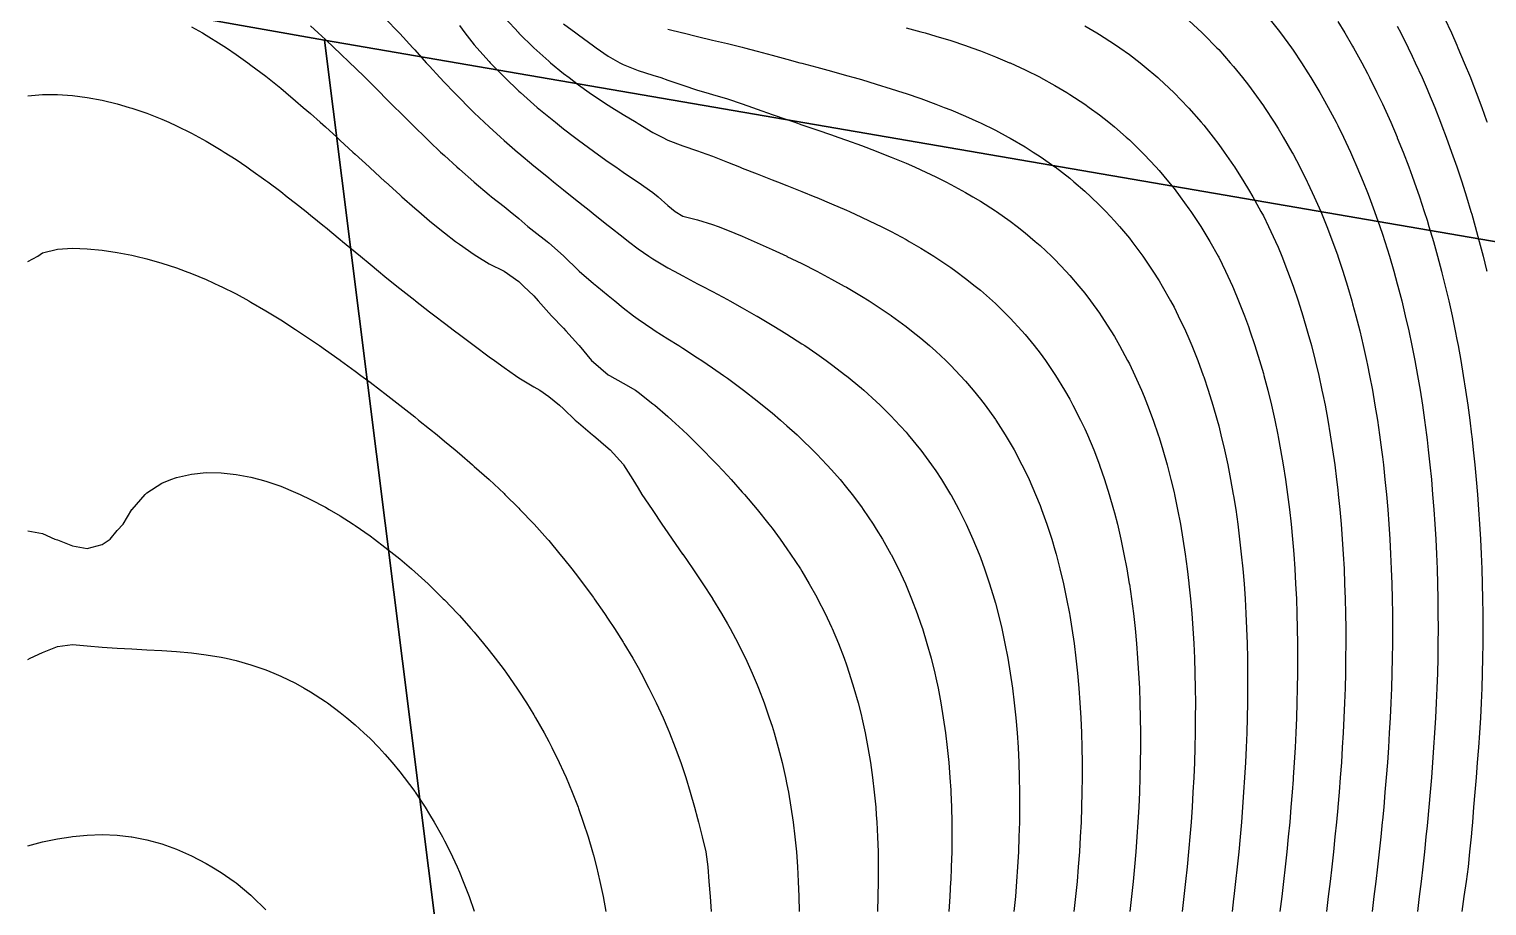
# Model space of a CAD drawing. Extents: x 771911 to 772814, y 1416488 to 1417835.
# Drawn here: x 772350.5 to 772448.4, y 1417288.6 to 1417347.5 of the extents above; entities that cross this region are included whole.
import ezdxf

# ---------------------------------------------------------------- set-up
doc = ezdxf.new("R2010")
doc.units = 0
doc.header["$MEASUREMENT"] = 0
for name, color, linetype in [('750.5', 1, 'CONTINUOUS'), ('751', 1, 'CONTINUOUS'), ('751.5', 1, 'CONTINUOUS'), ('752', 1, 'CONTINUOUS'), ('752.5', 1, 'CONTINUOUS'), ('753', 1, 'CONTINUOUS'), ('753.5', 1, 'CONTINUOUS'), ('754', 1, 'CONTINUOUS'), ('754.5', 1, 'CONTINUOUS'), ('755', 1, 'CONTINUOUS'), ('755.5', 1, 'CONTINUOUS'), ('756', 1, 'CONTINUOUS'), ('756.5', 1, 'CONTINUOUS'), ('757', 1, 'CONTINUOUS'), ('757.5', 1, 'CONTINUOUS'), ('758', 1, 'CONTINUOUS'), ('758.5', 1, 'CONTINUOUS'), ('759', 1, 'CONTINUOUS'), ('759.5', 1, 'CONTINUOUS'), ('SyNo_Boundary', 1, 'CONTINUOUS')]:
    doc.layers.add(name, color=color, linetype=linetype)

msp = doc.modelspace()

# ---------------------------------------------------------------- linework, layer by layer
at = {"layer": '750.5', "color": 0, "linetype": 'Continuous'}
msp.add_polyline3d([(772445.605, 1417348.206, 750.5), (772446.064, 1417347.206, 750.5), (772446.434, 1417346.376, 750.5), (772446.507, 1417346.206, 750.5), (772446.93, 1417345.206, 750.5), (772447.339, 1417344.206, 750.5), (772447.434, 1417343.969, 750.5), (772447.73, 1417343.206, 750.5), (772448.107, 1417342.206, 750.5), (772448.434, 1417341.311, 750.5), (772448.471, 1417341.206, 750.5)], dxfattribs=at)
at = {"layer": '751', "color": 0, "linetype": 'Continuous'}
msp.add_polyline3d([(772442.434, 1417347.664, 751), (772442.668, 1417347.206, 751), (772443.165, 1417346.206, 751), (772443.434, 1417345.65, 751), (772443.641, 1417345.206, 751), (772444.094, 1417344.206, 751), (772444.434, 1417343.432, 751), (772444.53, 1417343.206, 751), (772444.943, 1417342.206, 751), (772445.341, 1417341.206, 751), (772445.434, 1417340.967, 751), (772445.72, 1417340.206, 751), (772446.082, 1417339.206, 751), (772446.432, 1417338.206, 751), (772446.434, 1417338.201, 751), (772446.761, 1417337.206, 751), (772447.078, 1417336.206, 751), (772447.381, 1417335.206, 751), (772447.434, 1417335.026, 751), (772447.668, 1417334.206, 751), (772447.941, 1417333.206, 751), (772448.202, 1417332.206, 751), (772448.434, 1417331.275, 751), (772448.45, 1417331.206, 751)], dxfattribs=at)
at = {"layer": '751.5', "color": 0, "linetype": 'Continuous'}
msp.add_polyline3d([(772438.434, 1417347.981, 751.5), (772438.907, 1417347.206, 751.5), (772439.434, 1417346.315, 751.5), (772439.495, 1417346.206, 751.5), (772440.045, 1417345.206, 751.5), (772440.434, 1417344.476, 751.5), (772440.571, 1417344.206, 751.5), (772441.067, 1417343.206, 751.5), (772441.434, 1417342.439, 751.5), (772441.541, 1417342.206, 751.5), (772441.987, 1417341.206, 751.5), (772442.417, 1417340.206, 751.5), (772442.434, 1417340.165, 751.5), (772442.819, 1417339.206, 751.5), (772443.205, 1417338.206, 751.5), (772443.434, 1417337.588, 751.5), (772443.571, 1417337.206, 751.5), (772443.917, 1417336.206, 751.5), (772444.248, 1417335.206, 751.5), (772444.434, 1417334.619, 751.5), (772444.561, 1417334.206, 751.5), (772444.856, 1417333.206, 751.5), (772445.137, 1417332.206, 751.5), (772445.403, 1417331.206, 751.5), (772445.434, 1417331.087, 751.5), (772445.652, 1417330.206, 751.5), (772445.887, 1417329.206, 751.5), (772446.108, 1417328.206, 751.5), (772446.317, 1417327.206, 751.5), (772446.434, 1417326.61, 751.5), (772446.511, 1417326.206, 751.5), (772446.692, 1417325.206, 751.5), (772446.861, 1417324.206, 751.5), (772447.019, 1417323.206, 751.5), (772447.165, 1417322.206, 751.5), (772447.3, 1417321.206, 751.5), (772447.425, 1417320.206, 751.5), (772447.434, 1417320.13, 751.5), (772447.538, 1417319.206, 751.5), (772447.642, 1417318.206, 751.5), (772447.736, 1417317.206, 751.5), (772447.821, 1417316.206, 751.5), (772447.896, 1417315.206, 751.5), (772447.962, 1417314.206, 751.5), (772448.02, 1417313.206, 751.5), (772448.068, 1417312.206, 751.5), (772448.108, 1417311.206, 751.5), (772448.139, 1417310.206, 751.5), (772448.162, 1417309.206, 751.5), (772448.175, 1417308.206, 751.5), (772448.18, 1417307.206, 751.5), (772448.176, 1417306.206, 751.5), (772448.162, 1417305.206, 751.5), (772448.138, 1417304.206, 751.5), (772448.106, 1417303.206, 751.5), (772448.063, 1417302.206, 751.5), (772448.012, 1417301.206, 751.5), (772447.951, 1417300.206, 751.5), (772447.882, 1417299.206, 751.5), (772447.806, 1417298.206, 751.5), (772447.726, 1417297.206, 751.5), (772447.644, 1417296.206, 751.5), (772447.56, 1417295.206, 751.5), (772447.475, 1417294.206, 751.5), (772447.434, 1417293.731, 751.5), (772447.387, 1417293.206, 751.5), (772447.293, 1417292.206, 751.5), (772447.193, 1417291.206, 751.5), (772447.068, 1417290.206, 751.5), (772446.909, 1417289.206, 751.5), (772446.763, 1417288.206, 751.5)], dxfattribs=at)
at = {"layer": '752', "color": 0, "linetype": 'Continuous'}
msp.add_polyline3d([(772433.803, 1417348.206, 752), (772434.434, 1417347.411, 752), (772434.588, 1417347.206, 752), (772435.316, 1417346.206, 752), (772435.434, 1417346.04, 752), (772435.992, 1417345.206, 752), (772436.434, 1417344.524, 752), (772436.63, 1417344.206, 752), (772437.226, 1417343.206, 752), (772437.434, 1417342.846, 752), (772437.786, 1417342.206, 752), (772438.316, 1417341.206, 752), (772438.434, 1417340.977, 752), (772438.812, 1417340.206, 752), (772439.283, 1417339.206, 752), (772439.434, 1417338.874, 752), (772439.725, 1417338.206, 752), (772440.143, 1417337.206, 752), (772440.434, 1417336.48, 752), (772440.539, 1417336.206, 752), (772440.91, 1417335.206, 752), (772441.262, 1417334.206, 752), (772441.434, 1417333.694, 752), (772441.593, 1417333.206, 752), (772441.903, 1417332.206, 752), (772442.196, 1417331.206, 752), (772442.434, 1417330.351, 752), (772442.473, 1417330.206, 752), (772442.729, 1417329.206, 752), (772442.971, 1417328.206, 752), (772443.198, 1417327.206, 752), (772443.41, 1417326.206, 752), (772443.434, 1417326.089, 752), (772443.606, 1417325.206, 752), (772443.788, 1417324.206, 752), (772443.958, 1417323.206, 752), (772444.114, 1417322.206, 752), (772444.259, 1417321.206, 752), (772444.392, 1417320.206, 752), (772444.434, 1417319.864, 752), (772444.512, 1417319.206, 752), (772444.622, 1417318.206, 752), (772444.72, 1417317.206, 752), (772444.808, 1417316.206, 752), (772444.886, 1417315.206, 752), (772444.954, 1417314.206, 752), (772445.013, 1417313.206, 752), (772445.062, 1417312.206, 752), (772445.101, 1417311.206, 752), (772445.132, 1417310.206, 752), (772445.153, 1417309.206, 752), (772445.165, 1417308.206, 752), (772445.168, 1417307.206, 752), (772445.162, 1417306.206, 752), (772445.146, 1417305.206, 752), (772445.122, 1417304.206, 752), (772445.089, 1417303.206, 752), (772445.047, 1417302.206, 752), (772444.997, 1417301.206, 752), (772444.939, 1417300.206, 752), (772444.873, 1417299.206, 752), (772444.802, 1417298.206, 752), (772444.724, 1417297.206, 752), (772444.64, 1417296.206, 752), (772444.552, 1417295.206, 752), (772444.458, 1417294.206, 752), (772444.434, 1417293.956, 752), (772444.36, 1417293.206, 752), (772444.256, 1417292.206, 752), (772444.148, 1417291.206, 752), (772444.034, 1417290.206, 752), (772443.911, 1417289.206, 752), (772443.785, 1417288.206, 752)], dxfattribs=at)
at = {"layer": '752.5', "color": 0, "linetype": 'Continuous'}
msp.add_polyline3d([(772428.434, 1417348.038, 752.5), (772429.331, 1417347.206, 752.5), (772429.434, 1417347.108, 752.5), (772430.316, 1417346.206, 752.5), (772430.434, 1417346.082, 752.5), (772431.214, 1417345.206, 752.5), (772431.434, 1417344.951, 752.5), (772432.039, 1417344.206, 752.5), (772432.434, 1417343.701, 752.5), (772432.8, 1417343.206, 752.5), (772433.434, 1417342.319, 752.5), (772433.51, 1417342.206, 752.5), (772434.164, 1417341.206, 752.5), (772434.434, 1417340.778, 752.5), (772434.776, 1417340.206, 752.5), (772435.351, 1417339.206, 752.5), (772435.434, 1417339.056, 752.5), (772435.883, 1417338.206, 752.5), (772436.386, 1417337.206, 752.5), (772436.434, 1417337.109, 752.5), (772436.852, 1417336.206, 752.5), (772437.292, 1417335.206, 752.5), (772437.434, 1417334.869, 752.5), (772437.701, 1417334.206, 752.5), (772438.083, 1417333.206, 752.5), (772438.434, 1417332.234, 752.5), (772438.443, 1417332.206, 752.5), (772438.775, 1417331.206, 752.5), (772439.087, 1417330.206, 752.5), (772439.381, 1417329.206, 752.5), (772439.434, 1417329.018, 752.5), (772439.653, 1417328.206, 752.5), (772439.907, 1417327.206, 752.5), (772440.145, 1417326.206, 752.5), (772440.367, 1417325.206, 752.5), (772440.434, 1417324.884, 752.5), (772440.571, 1417324.206, 752.5), (772440.759, 1417323.206, 752.5), (772440.933, 1417322.206, 752.5), (772441.094, 1417321.206, 752.5), (772441.241, 1417320.206, 752.5), (772441.376, 1417319.206, 752.5), (772441.434, 1417318.736, 752.5), (772441.497, 1417318.206, 752.5), (772441.606, 1417317.206, 752.5), (772441.703, 1417316.206, 752.5), (772441.789, 1417315.206, 752.5), (772441.864, 1417314.206, 752.5), (772441.929, 1417313.206, 752.5), (772441.983, 1417312.206, 752.5), (772442.027, 1417311.206, 752.5), (772442.061, 1417310.206, 752.5), (772442.085, 1417309.206, 752.5), (772442.1, 1417308.206, 752.5), (772442.106, 1417307.206, 752.5), (772442.102, 1417306.206, 752.5), (772442.089, 1417305.206, 752.5), (772442.067, 1417304.206, 752.5), (772442.037, 1417303.206, 752.5), (772441.998, 1417302.206, 752.5), (772441.951, 1417301.206, 752.5), (772441.896, 1417300.206, 752.5), (772441.833, 1417299.206, 752.5), (772441.764, 1417298.206, 752.5), (772441.688, 1417297.206, 752.5), (772441.605, 1417296.206, 752.5), (772441.517, 1417295.206, 752.5), (772441.434, 1417294.332, 752.5), (772441.422, 1417294.206, 752.5), (772441.321, 1417293.206, 752.5), (772441.214, 1417292.206, 752.5), (772441.102, 1417291.206, 752.5), (772440.985, 1417290.206, 752.5), (772440.863, 1417289.206, 752.5), (772440.735, 1417288.206, 752.5)], dxfattribs=at)
at = {"layer": '753', "color": 0, "linetype": 'Continuous'}
msp.add_polyline3d([(772421.434, 1417347.682, 753), (772422.254, 1417347.206, 753), (772422.434, 1417347.1, 753), (772423.434, 1417346.459, 753), (772423.799, 1417346.206, 753), (772424.434, 1417345.755, 753), (772425.15, 1417345.206, 753), (772425.434, 1417344.982, 753), (772426.348, 1417344.206, 753), (772426.434, 1417344.131, 753), (772427.418, 1417343.206, 753), (772427.434, 1417343.191, 753), (772428.383, 1417342.206, 753), (772428.434, 1417342.152, 753), (772429.26, 1417341.206, 753), (772429.434, 1417341, 753), (772430.063, 1417340.206, 753), (772430.434, 1417339.72, 753), (772430.804, 1417339.206, 753), (772431.434, 1417338.297, 753), (772431.493, 1417338.206, 753), (772432.126, 1417337.206, 753), (772432.434, 1417336.7, 753), (772432.719, 1417336.206, 753), (772433.274, 1417335.206, 753), (772433.434, 1417334.909, 753), (772433.79, 1417334.206, 753), (772434.262, 1417333.206, 753), (772434.434, 1417332.805, 753), (772434.682, 1417332.206, 753), (772435.067, 1417331.206, 753), (772435.433, 1417330.206, 753), (772435.434, 1417330.204, 753), (772435.769, 1417329.206, 753), (772436.086, 1417328.206, 753), (772436.385, 1417327.206, 753), (772436.434, 1417327.033, 753), (772436.659, 1417326.206, 753), (772436.915, 1417325.206, 753), (772437.153, 1417324.206, 753), (772437.374, 1417323.206, 753), (772437.434, 1417322.917, 753), (772437.576, 1417322.206, 753), (772437.761, 1417321.206, 753), (772437.931, 1417320.206, 753), (772438.086, 1417319.206, 753), (772438.228, 1417318.206, 753), (772438.355, 1417317.206, 753), (772438.434, 1417316.524, 753), (772438.469, 1417316.206, 753), (772438.57, 1417315.206, 753), (772438.658, 1417314.206, 753), (772438.734, 1417313.206, 753), (772438.8, 1417312.206, 753), (772438.854, 1417311.206, 753), (772438.897, 1417310.206, 753), (772438.93, 1417309.206, 753), (772438.953, 1417308.206, 753), (772438.965, 1417307.206, 753), (772438.968, 1417306.206, 753), (772438.962, 1417305.206, 753), (772438.947, 1417304.206, 753), (772438.922, 1417303.206, 753), (772438.889, 1417302.206, 753), (772438.847, 1417301.206, 753), (772438.798, 1417300.206, 753), (772438.74, 1417299.206, 753), (772438.675, 1417298.206, 753), (772438.603, 1417297.206, 753), (772438.524, 1417296.206, 753), (772438.438, 1417295.206, 753), (772438.434, 1417295.153, 753), (772438.346, 1417294.206, 753), (772438.247, 1417293.206, 753), (772438.141, 1417292.206, 753), (772438.03, 1417291.206, 753), (772437.914, 1417290.206, 753), (772437.792, 1417289.206, 753), (772437.666, 1417288.206, 753)], dxfattribs=at)
at = {"layer": '753.5', "color": 0, "linetype": 'Continuous'}
msp.add_polyline3d([(772409.434, 1417347.554, 753.5), (772410.434, 1417347.285, 753.5), (772410.71, 1417347.206, 753.5), (772411.434, 1417346.996, 753.5), (772412.434, 1417346.687, 753.5), (772413.434, 1417346.355, 753.5), (772413.851, 1417346.206, 753.5), (772414.434, 1417345.995, 753.5), (772415.434, 1417345.606, 753.5), (772416.386, 1417345.206, 753.5), (772416.434, 1417345.186, 753.5), (772417.434, 1417344.725, 753.5), (772418.434, 1417344.226, 753.5), (772418.471, 1417344.206, 753.5), (772419.434, 1417343.677, 753.5), (772420.224, 1417343.206, 753.5), (772420.434, 1417343.078, 753.5), (772421.434, 1417342.419, 753.5), (772421.734, 1417342.206, 753.5), (772422.434, 1417341.694, 753.5), (772423.053, 1417341.206, 753.5), (772423.434, 1417340.896, 753.5), (772424.224, 1417340.206, 753.5), (772424.434, 1417340.016, 753.5), (772425.268, 1417339.206, 753.5), (772425.434, 1417339.04, 753.5), (772426.21, 1417338.206, 753.5), (772426.434, 1417337.955, 753.5), (772427.064, 1417337.206, 753.5), (772427.434, 1417336.747, 753.5), (772427.845, 1417336.206, 753.5), (772428.434, 1417335.396, 753.5), (772428.565, 1417335.206, 753.5), (772429.225, 1417334.206, 753.5), (772429.434, 1417333.873, 753.5), (772429.833, 1417333.206, 753.5), (772430.395, 1417332.206, 753.5), (772430.434, 1417332.134, 753.5), (772430.898, 1417331.206, 753.5), (772431.358, 1417330.206, 753.5), (772431.434, 1417330.033, 753.5), (772431.776, 1417329.206, 753.5), (772432.167, 1417328.206, 753.5), (772432.434, 1417327.481, 753.5), (772432.531, 1417327.206, 753.5), (772432.864, 1417326.206, 753.5), (772433.176, 1417325.206, 753.5), (772433.434, 1417324.322, 753.5), (772433.466, 1417324.206, 753.5), (772433.73, 1417323.206, 753.5), (772433.974, 1417322.206, 753.5), (772434.2, 1417321.206, 753.5), (772434.407, 1417320.206, 753.5), (772434.434, 1417320.07, 753.5), (772434.594, 1417319.206, 753.5), (772434.765, 1417318.206, 753.5), (772434.919, 1417317.206, 753.5), (772435.058, 1417316.206, 753.5), (772435.183, 1417315.206, 753.5), (772435.294, 1417314.206, 753.5), (772435.391, 1417313.206, 753.5), (772435.434, 1417312.706, 753.5), (772435.475, 1417312.206, 753.5), (772435.546, 1417311.206, 753.5), (772435.604, 1417310.206, 753.5), (772435.651, 1417309.206, 753.5), (772435.688, 1417308.206, 753.5), (772435.713, 1417307.206, 753.5), (772435.728, 1417306.206, 753.5), (772435.733, 1417305.206, 753.5), (772435.728, 1417304.206, 753.5), (772435.714, 1417303.206, 753.5), (772435.69, 1417302.206, 753.5), (772435.658, 1417301.206, 753.5), (772435.617, 1417300.206, 753.5), (772435.567, 1417299.206, 753.5), (772435.51, 1417298.206, 753.5), (772435.444, 1417297.206, 753.5), (772435.434, 1417297.057, 753.5), (772435.371, 1417296.206, 753.5), (772435.29, 1417295.206, 753.5), (772435.203, 1417294.206, 753.5), (772435.108, 1417293.206, 753.5), (772435.007, 1417292.206, 753.5), (772434.9, 1417291.206, 753.5), (772434.786, 1417290.206, 753.5), (772434.668, 1417289.206, 753.5), (772434.544, 1417288.206, 753.5)], dxfattribs=at)
at = {"layer": '754', "color": 0, "linetype": 'Continuous'}
msp.add_polyline3d([(772393.434, 1417347.465, 754), (772394.434, 1417347.212, 754), (772394.458, 1417347.206, 754), (772395.434, 1417346.967, 754), (772396.434, 1417346.728, 754), (772397.434, 1417346.491, 754), (772398.434, 1417346.248, 754), (772398.592, 1417346.206, 754), (772399.434, 1417345.983, 754), (772400.434, 1417345.709, 754), (772401.434, 1417345.439, 754), (772402.308, 1417345.206, 754), (772402.434, 1417345.172, 754), (772403.434, 1417344.902, 754), (772404.434, 1417344.63, 754), (772405.434, 1417344.352, 754), (772405.949, 1417344.206, 754), (772406.434, 1417344.066, 754), (772407.434, 1417343.769, 754), (772408.434, 1417343.461, 754), (772409.222, 1417343.206, 754), (772409.434, 1417343.136, 754), (772410.434, 1417342.791, 754), (772411.434, 1417342.426, 754), (772412.001, 1417342.206, 754), (772412.434, 1417342.034, 754), (772413.434, 1417341.613, 754), (772414.334, 1417341.206, 754), (772414.434, 1417341.16, 754), (772415.434, 1417340.667, 754), (772416.301, 1417340.206, 754), (772416.434, 1417340.134, 754), (772417.434, 1417339.549, 754), (772417.979, 1417339.206, 754), (772418.434, 1417338.911, 754), (772419.434, 1417338.213, 754), (772419.442, 1417338.206, 754), (772420.434, 1417337.439, 754), (772420.715, 1417337.206, 754), (772421.434, 1417336.587, 754), (772421.847, 1417336.206, 754), (772422.434, 1417335.641, 754), (772422.858, 1417335.206, 754), (772423.434, 1417334.588, 754), (772423.769, 1417334.206, 754), (772424.434, 1417333.409, 754), (772424.594, 1417333.206, 754), (772425.342, 1417332.206, 754), (772425.434, 1417332.077, 754), (772426.019, 1417331.206, 754), (772426.434, 1417330.55, 754), (772426.64, 1417330.206, 754), (772427.206, 1417329.206, 754), (772427.434, 1417328.778, 754), (772427.723, 1417328.206, 754), (772428.197, 1417327.206, 754), (772428.434, 1417326.674, 754), (772428.633, 1417326.206, 754), (772429.031, 1417325.206, 754), (772429.401, 1417324.206, 754), (772429.434, 1417324.113, 754), (772429.736, 1417323.206, 754), (772430.045, 1417322.206, 754), (772430.33, 1417321.206, 754), (772430.434, 1417320.817, 754), (772430.59, 1417320.206, 754), (772430.826, 1417319.206, 754), (772431.042, 1417318.206, 754), (772431.239, 1417317.206, 754), (772431.418, 1417316.206, 754), (772431.434, 1417316.112, 754), (772431.576, 1417315.206, 754), (772431.718, 1417314.206, 754), (772431.844, 1417313.206, 754), (772431.956, 1417312.206, 754), (772432.053, 1417311.206, 754), (772432.136, 1417310.206, 754), (772432.206, 1417309.206, 754), (772432.263, 1417308.206, 754), (772432.308, 1417307.206, 754), (772432.342, 1417306.206, 754), (772432.363, 1417305.206, 754), (772432.375, 1417304.206, 754), (772432.375, 1417303.206, 754), (772432.365, 1417302.206, 754), (772432.346, 1417301.206, 754), (772432.317, 1417300.206, 754), (772432.279, 1417299.206, 754), (772432.232, 1417298.206, 754), (772432.176, 1417297.206, 754), (772432.112, 1417296.206, 754), (772432.039, 1417295.206, 754), (772431.96, 1417294.206, 754), (772431.872, 1417293.206, 754), (772431.777, 1417292.206, 754), (772431.675, 1417291.206, 754), (772431.567, 1417290.206, 754), (772431.452, 1417289.206, 754), (772431.434, 1417289.056, 754), (772431.33, 1417288.206, 754)], dxfattribs=at)
at = {"layer": '754.5', "color": 0, "linetype": 'Continuous'}
msp.add_polyline3d([(772386.434, 1417347.81, 754.5), (772387.251, 1417347.206, 754.5), (772387.434, 1417347.067, 754.5), (772388.434, 1417346.331, 754.5), (772388.613, 1417346.206, 754.5), (772389.434, 1417345.641, 754.5), (772390.21, 1417345.206, 754.5), (772390.434, 1417345.076, 754.5), (772391.434, 1417344.69, 754.5), (772392.434, 1417344.365, 754.5), (772392.957, 1417344.206, 754.5), (772393.434, 1417344.042, 754.5), (772394.434, 1417343.687, 754.5), (772395.434, 1417343.367, 754.5), (772395.98, 1417343.206, 754.5), (772396.434, 1417343.076, 754.5), (772397.434, 1417342.78, 754.5), (772398.434, 1417342.451, 754.5), (772399.129, 1417342.206, 754.5), (772399.434, 1417342.092, 754.5), (772400.434, 1417341.731, 754.5), (772401.434, 1417341.383, 754.5), (772401.954, 1417341.206, 754.5), (772402.434, 1417341.039, 754.5), (772403.434, 1417340.696, 754.5), (772404.434, 1417340.351, 754.5), (772404.851, 1417340.206, 754.5), (772405.434, 1417339.998, 754.5), (772406.434, 1417339.635, 754.5), (772407.434, 1417339.26, 754.5), (772407.573, 1417339.206, 754.5), (772408.434, 1417338.864, 754.5), (772409.434, 1417338.449, 754.5), (772409.993, 1417338.206, 754.5), (772410.434, 1417338.009, 754.5), (772411.434, 1417337.537, 754.5), (772412.098, 1417337.206, 754.5), (772412.434, 1417337.033, 754.5), (772413.434, 1417336.488, 754.5), (772413.919, 1417336.206, 754.5), (772414.434, 1417335.897, 754.5), (772415.434, 1417335.256, 754.5), (772415.507, 1417335.206, 754.5), (772416.434, 1417334.551, 754.5), (772416.89, 1417334.206, 754.5), (772417.434, 1417333.778, 754.5), (772418.115, 1417333.206, 754.5), (772418.434, 1417332.926, 754.5), (772419.202, 1417332.206, 754.5), (772419.434, 1417331.979, 754.5), (772420.173, 1417331.206, 754.5), (772420.434, 1417330.92, 754.5), (772421.046, 1417330.206, 754.5), (772421.434, 1417329.728, 754.5), (772421.833, 1417329.206, 754.5), (772422.434, 1417328.374, 754.5), (772422.549, 1417328.206, 754.5), (772423.194, 1417327.206, 754.5), (772423.434, 1417326.811, 754.5), (772423.782, 1417326.206, 754.5), (772424.32, 1417325.206, 754.5), (772424.434, 1417324.982, 754.5), (772424.807, 1417324.206, 754.5), (772425.256, 1417323.206, 754.5), (772425.434, 1417322.781, 754.5), (772425.664, 1417322.206, 754.5), (772426.036, 1417321.206, 754.5), (772426.379, 1417320.206, 754.5), (772426.434, 1417320.035, 754.5), (772426.688, 1417319.206, 754.5), (772426.97, 1417318.206, 754.5), (772427.229, 1417317.206, 754.5), (772427.434, 1417316.338, 754.5), (772427.464, 1417316.206, 754.5), (772427.673, 1417315.206, 754.5), (772427.862, 1417314.206, 754.5), (772428.032, 1417313.206, 754.5), (772428.185, 1417312.206, 754.5), (772428.32, 1417311.206, 754.5), (772428.434, 1417310.247, 754.5), (772428.438, 1417310.206, 754.5), (772428.539, 1417309.206, 754.5), (772428.625, 1417308.206, 754.5), (772428.698, 1417307.206, 754.5), (772428.757, 1417306.206, 754.5), (772428.802, 1417305.206, 754.5), (772428.836, 1417304.206, 754.5), (772428.857, 1417303.206, 754.5), (772428.868, 1417302.206, 754.5), (772428.866, 1417301.206, 754.5), (772428.855, 1417300.206, 754.5), (772428.833, 1417299.206, 754.5), (772428.801, 1417298.206, 754.5), (772428.759, 1417297.206, 754.5), (772428.708, 1417296.206, 754.5), (772428.647, 1417295.206, 754.5), (772428.578, 1417294.206, 754.5), (772428.5, 1417293.206, 754.5), (772428.434, 1417292.439, 754.5), (772428.413, 1417292.206, 754.5), (772428.317, 1417291.206, 754.5), (772428.213, 1417290.206, 754.5), (772428.102, 1417289.206, 754.5), (772427.983, 1417288.206, 754.5)], dxfattribs=at)
at = {"layer": '755', "color": 0, "linetype": 'Continuous'}
msp.add_polyline3d([(772382.513, 1417348.206, 755), (772383.422, 1417347.206, 755), (772383.434, 1417347.194, 755), (772384.427, 1417346.206, 755), (772384.434, 1417346.2, 755), (772385.434, 1417345.305, 755), (772385.554, 1417345.206, 755), (772386.434, 1417344.483, 755), (772386.795, 1417344.206, 755), (772387.434, 1417343.717, 755), (772388.15, 1417343.206, 755), (772388.434, 1417343.003, 755), (772389.434, 1417342.346, 755), (772389.671, 1417342.206, 755), (772390.434, 1417341.731, 755), (772391.304, 1417341.206, 755), (772391.434, 1417341.126, 755), (772392.434, 1417340.522, 755), (772393.044, 1417340.206, 755), (772393.434, 1417340.005, 755), (772394.434, 1417339.624, 755), (772395.434, 1417339.292, 755), (772395.681, 1417339.206, 755), (772396.434, 1417338.922, 755), (772397.434, 1417338.528, 755), (772398.243, 1417338.206, 755), (772398.434, 1417338.13, 755), (772399.434, 1417337.737, 755), (772400.434, 1417337.346, 755), (772400.794, 1417337.206, 755), (772401.434, 1417336.954, 755), (772402.434, 1417336.556, 755), (772403.297, 1417336.206, 755), (772403.434, 1417336.15, 755), (772404.434, 1417335.73, 755), (772405.434, 1417335.297, 755), (772405.637, 1417335.206, 755), (772406.434, 1417334.841, 755), (772407.434, 1417334.365, 755), (772407.754, 1417334.206, 755), (772408.434, 1417333.859, 755), (772409.434, 1417333.323, 755), (772409.641, 1417333.206, 755), (772410.434, 1417332.745, 755), (772411.309, 1417332.206, 755), (772411.434, 1417332.127, 755), (772412.434, 1417331.453, 755), (772412.78, 1417331.206, 755), (772413.434, 1417330.72, 755), (772414.084, 1417330.206, 755), (772414.434, 1417329.917, 755), (772415.245, 1417329.206, 755), (772415.434, 1417329.032, 755), (772416.279, 1417328.206, 755), (772416.434, 1417328.048, 755), (772417.206, 1417327.206, 755), (772417.434, 1417326.944, 755), (772418.039, 1417326.206, 755), (772418.434, 1417325.695, 755), (772418.791, 1417325.206, 755), (772419.434, 1417324.269, 755), (772419.474, 1417324.206, 755), (772420.088, 1417323.206, 755), (772420.434, 1417322.601, 755), (772420.648, 1417322.206, 755), (772421.156, 1417321.206, 755), (772421.434, 1417320.619, 755), (772421.62, 1417320.206, 755), (772422.039, 1417319.206, 755), (772422.425, 1417318.206, 755), (772422.434, 1417318.183, 755), (772422.77, 1417317.206, 755), (772423.085, 1417316.206, 755), (772423.374, 1417315.206, 755), (772423.434, 1417314.98, 755), (772423.631, 1417314.206, 755), (772423.863, 1417313.206, 755), (772424.073, 1417312.206, 755), (772424.262, 1417311.206, 755), (772424.43, 1417310.206, 755), (772424.434, 1417310.186, 755), (772424.576, 1417309.206, 755), (772424.704, 1417308.206, 755), (772424.816, 1417307.206, 755), (772424.911, 1417306.206, 755), (772424.99, 1417305.206, 755), (772425.055, 1417304.206, 755), (772425.106, 1417303.206, 755), (772425.143, 1417302.206, 755), (772425.168, 1417301.206, 755), (772425.179, 1417300.206, 755), (772425.179, 1417299.206, 755), (772425.166, 1417298.206, 755), (772425.142, 1417297.206, 755), (772425.107, 1417296.206, 755), (772425.061, 1417295.206, 755), (772425.005, 1417294.206, 755), (772424.939, 1417293.206, 755), (772424.863, 1417292.206, 755), (772424.777, 1417291.206, 755), (772424.682, 1417290.206, 755), (772424.578, 1417289.206, 755), (772424.465, 1417288.206, 755)], dxfattribs=at)
at = {"layer": '755.5', "color": 0, "linetype": 'Continuous'}
msp.add_polyline3d([(772379.434, 1417347.704, 755.5), (772379.792, 1417347.206, 755.5), (772380.434, 1417346.413, 755.5), (772380.602, 1417346.206, 755.5), (772381.434, 1417345.275, 755.5), (772381.497, 1417345.206, 755.5), (772382.434, 1417344.246, 755.5), (772382.474, 1417344.206, 755.5), (772383.434, 1417343.294, 755.5), (772383.53, 1417343.206, 755.5), (772384.434, 1417342.403, 755.5), (772384.666, 1417342.206, 755.5), (772385.434, 1417341.564, 755.5), (772385.882, 1417341.206, 755.5), (772386.434, 1417340.766, 755.5), (772387.171, 1417340.206, 755.5), (772387.434, 1417340.005, 755.5), (772388.434, 1417339.272, 755.5), (772388.527, 1417339.206, 755.5), (772389.434, 1417338.555, 755.5), (772389.942, 1417338.206, 755.5), (772390.434, 1417337.858, 755.5), (772391.39, 1417337.206, 755.5), (772391.434, 1417337.176, 755.5), (772392.434, 1417336.479, 755.5), (772392.781, 1417336.206, 755.5), (772393.434, 1417335.614, 755.5), (772393.933, 1417335.206, 755.5), (772394.434, 1417334.904, 755.5), (772395.434, 1417334.648, 755.5), (772396.434, 1417334.347, 755.5), (772396.811, 1417334.206, 755.5), (772397.434, 1417333.959, 755.5), (772398.434, 1417333.546, 755.5), (772399.224, 1417333.206, 755.5), (772399.434, 1417333.114, 755.5), (772400.434, 1417332.663, 755.5), (772401.417, 1417332.206, 755.5), (772401.434, 1417332.199, 755.5), (772402.434, 1417331.711, 755.5), (772403.434, 1417331.208, 755.5), (772403.437, 1417331.206, 755.5), (772404.434, 1417330.676, 755.5), (772405.284, 1417330.206, 755.5), (772405.434, 1417330.12, 755.5), (772406.434, 1417329.528, 755.5), (772406.954, 1417329.206, 755.5), (772407.434, 1417328.898, 755.5), (772408.434, 1417328.225, 755.5), (772408.46, 1417328.206, 755.5), (772409.434, 1417327.493, 755.5), (772409.807, 1417327.206, 755.5), (772410.434, 1417326.7, 755.5), (772411.015, 1417326.206, 755.5), (772411.434, 1417325.832, 755.5), (772412.099, 1417325.206, 755.5), (772412.434, 1417324.874, 755.5), (772413.074, 1417324.206, 755.5), (772413.434, 1417323.808, 755.5), (772413.95, 1417323.206, 755.5), (772414.434, 1417322.607, 755.5), (772414.742, 1417322.206, 755.5), (772415.434, 1417321.244, 755.5), (772415.459, 1417321.206, 755.5), (772416.103, 1417320.206, 755.5), (772416.434, 1417319.653, 755.5), (772416.689, 1417319.206, 755.5), (772417.22, 1417318.206, 755.5), (772417.434, 1417317.773, 755.5), (772417.701, 1417317.206, 755.5), (772418.137, 1417316.206, 755.5), (772418.434, 1417315.469, 755.5), (772418.535, 1417315.206, 755.5), (772418.891, 1417314.206, 755.5), (772419.216, 1417313.206, 755.5), (772419.434, 1417312.476, 755.5), (772419.511, 1417312.206, 755.5), (772419.772, 1417311.206, 755.5), (772420.008, 1417310.206, 755.5), (772420.221, 1417309.206, 755.5), (772420.411, 1417308.206, 755.5), (772420.434, 1417308.072, 755.5), (772420.576, 1417307.206, 755.5), (772420.72, 1417306.206, 755.5), (772420.846, 1417305.206, 755.5), (772420.954, 1417304.206, 755.5), (772421.044, 1417303.206, 755.5), (772421.118, 1417302.206, 755.5), (772421.176, 1417301.206, 755.5), (772421.219, 1417300.206, 755.5), (772421.248, 1417299.206, 755.5), (772421.262, 1417298.206, 755.5), (772421.262, 1417297.206, 755.5), (772421.25, 1417296.206, 755.5), (772421.224, 1417295.206, 755.5), (772421.187, 1417294.206, 755.5), (772421.137, 1417293.206, 755.5), (772421.075, 1417292.206, 755.5), (772421.002, 1417291.206, 755.5), (772420.918, 1417290.206, 755.5), (772420.822, 1417289.206, 755.5), (772420.716, 1417288.206, 755.5)], dxfattribs=at)
at = {"layer": '756', "color": 0, "linetype": 'Continuous'}
msp.add_polyline3d([(772374.434, 1417348.199, 756), (772375.386, 1417347.206, 756), (772375.434, 1417347.156, 756), (772376.304, 1417346.206, 756), (772376.434, 1417346.067, 756), (772377.21, 1417345.206, 756), (772377.434, 1417344.965, 756), (772378.127, 1417344.206, 756), (772378.434, 1417343.883, 756), (772379.075, 1417343.206, 756), (772379.434, 1417342.841, 756), (772380.064, 1417342.206, 756), (772380.434, 1417341.845, 756), (772381.101, 1417341.206, 756), (772381.434, 1417340.896, 756), (772382.191, 1417340.206, 756), (772382.434, 1417339.989, 756), (772383.334, 1417339.206, 756), (772383.434, 1417339.121, 756), (772384.434, 1417338.282, 756), (772384.525, 1417338.206, 756), (772385.434, 1417337.463, 756), (772385.754, 1417337.206, 756), (772386.434, 1417336.658, 756), (772387.002, 1417336.206, 756), (772387.434, 1417335.859, 756), (772388.257, 1417335.206, 756), (772388.434, 1417335.064, 756), (772389.434, 1417334.268, 756), (772389.512, 1417334.206, 756), (772390.434, 1417333.477, 756), (772390.782, 1417333.206, 756), (772391.434, 1417332.714, 756), (772392.167, 1417332.206, 756), (772392.434, 1417332.024, 756), (772393.434, 1417331.428, 756), (772393.862, 1417331.206, 756), (772394.434, 1417330.887, 756), (772395.434, 1417330.36, 756), (772395.731, 1417330.206, 756), (772396.434, 1417329.827, 756), (772397.434, 1417329.29, 756), (772397.589, 1417329.206, 756), (772398.434, 1417328.737, 756), (772399.375, 1417328.206, 756), (772399.434, 1417328.172, 756), (772400.434, 1417327.583, 756), (772401.06, 1417327.206, 756), (772401.434, 1417326.972, 756), (772402.434, 1417326.331, 756), (772402.625, 1417326.206, 756), (772403.434, 1417325.653, 756), (772404.069, 1417325.206, 756), (772404.434, 1417324.937, 756), (772405.392, 1417324.206, 756), (772405.434, 1417324.173, 756), (772406.434, 1417323.347, 756), (772406.597, 1417323.206, 756), (772407.434, 1417322.45, 756), (772407.692, 1417322.206, 756), (772408.434, 1417321.468, 756), (772408.686, 1417321.206, 756), (772409.434, 1417320.384, 756), (772409.588, 1417320.206, 756), (772410.407, 1417319.206, 756), (772410.434, 1417319.171, 756), (772411.145, 1417318.206, 756), (772411.434, 1417317.786, 756), (772411.816, 1417317.206, 756), (772412.427, 1417316.206, 756), (772412.434, 1417316.194, 756), (772412.976, 1417315.206, 756), (772413.434, 1417314.299, 756), (772413.478, 1417314.206, 756), (772413.929, 1417313.206, 756), (772414.342, 1417312.206, 756), (772414.434, 1417311.965, 756), (772414.711, 1417311.206, 756), (772415.045, 1417310.206, 756), (772415.348, 1417309.206, 756), (772415.434, 1417308.897, 756), (772415.618, 1417308.206, 756), (772415.858, 1417307.206, 756), (772416.073, 1417306.206, 756), (772416.265, 1417305.206, 756), (772416.433, 1417304.206, 756), (772416.434, 1417304.202, 756), (772416.576, 1417303.206, 756), (772416.699, 1417302.206, 756), (772416.803, 1417301.206, 756), (772416.888, 1417300.206, 756), (772416.955, 1417299.206, 756), (772417.005, 1417298.206, 756), (772417.039, 1417297.206, 756), (772417.057, 1417296.206, 756), (772417.059, 1417295.206, 756), (772417.047, 1417294.206, 756), (772417.02, 1417293.206, 756), (772416.979, 1417292.206, 756), (772416.924, 1417291.206, 756), (772416.857, 1417290.206, 756), (772416.776, 1417289.206, 756), (772416.683, 1417288.206, 756)], dxfattribs=at)
at = {"layer": '756.5', "color": 0, "linetype": 'Continuous'}
msp.add_polyline3d([(772369.434, 1417347.676, 756.5), (772369.951, 1417347.206, 756.5), (772370.434, 1417346.768, 756.5), (772371.032, 1417346.206, 756.5), (772371.434, 1417345.83, 756.5), (772372.078, 1417345.206, 756.5), (772372.434, 1417344.864, 756.5), (772373.098, 1417344.206, 756.5), (772373.434, 1417343.876, 756.5), (772374.1, 1417343.206, 756.5), (772374.434, 1417342.876, 756.5), (772375.098, 1417342.206, 756.5), (772375.434, 1417341.874, 756.5), (772376.102, 1417341.206, 756.5), (772376.434, 1417340.882, 756.5), (772377.124, 1417340.206, 756.5), (772377.434, 1417339.91, 756.5), (772378.174, 1417339.206, 756.5), (772378.434, 1417338.965, 756.5), (772379.261, 1417338.206, 756.5), (772379.434, 1417338.052, 756.5), (772380.399, 1417337.206, 756.5), (772380.434, 1417337.177, 756.5), (772381.434, 1417336.338, 756.5), (772381.594, 1417336.206, 756.5), (772382.434, 1417335.539, 756.5), (772382.853, 1417335.206, 756.5), (772383.434, 1417334.731, 756.5), (772384.033, 1417334.206, 756.5), (772384.434, 1417333.893, 756.5), (772385.322, 1417333.206, 756.5), (772385.434, 1417333.116, 756.5), (772386.434, 1417332.228, 756.5), (772386.458, 1417332.206, 756.5), (772387.434, 1417331.25, 756.5), (772387.482, 1417331.206, 756.5), (772388.434, 1417330.384, 756.5), (772388.654, 1417330.206, 756.5), (772389.434, 1417329.56, 756.5), (772389.876, 1417329.206, 756.5), (772390.434, 1417328.736, 756.5), (772391.134, 1417328.206, 756.5), (772391.434, 1417327.975, 756.5), (772392.434, 1417327.298, 756.5), (772392.577, 1417327.206, 756.5), (772393.434, 1417326.665, 756.5), (772394.166, 1417326.206, 756.5), (772394.434, 1417326.037, 756.5), (772395.434, 1417325.392, 756.5), (772395.718, 1417325.206, 756.5), (772396.434, 1417324.716, 756.5), (772397.167, 1417324.206, 756.5), (772397.434, 1417324.01, 756.5), (772398.434, 1417323.273, 756.5), (772398.524, 1417323.206, 756.5), (772399.434, 1417322.497, 756.5), (772399.803, 1417322.206, 756.5), (772400.434, 1417321.683, 756.5), (772401.001, 1417321.206, 756.5), (772401.434, 1417320.823, 756.5), (772402.119, 1417320.206, 756.5), (772402.434, 1417319.907, 756.5), (772403.157, 1417319.206, 756.5), (772403.434, 1417318.923, 756.5), (772404.116, 1417318.206, 756.5), (772404.434, 1417317.853, 756.5), (772404.999, 1417317.206, 756.5), (772405.434, 1417316.677, 756.5), (772405.809, 1417316.206, 756.5), (772406.434, 1417315.37, 756.5), (772406.552, 1417315.206, 756.5), (772407.229, 1417314.206, 756.5), (772407.434, 1417313.882, 756.5), (772407.846, 1417313.206, 756.5), (772408.411, 1417312.206, 756.5), (772408.434, 1417312.163, 756.5), (772408.92, 1417311.206, 756.5), (772409.387, 1417310.206, 756.5), (772409.434, 1417310.1, 756.5), (772409.807, 1417309.206, 756.5), (772410.187, 1417308.206, 756.5), (772410.434, 1417307.499, 756.5), (772410.532, 1417307.206, 756.5), (772410.839, 1417306.206, 756.5), (772411.116, 1417305.206, 756.5), (772411.364, 1417304.206, 756.5), (772411.434, 1417303.893, 756.5), (772411.581, 1417303.206, 756.5), (772411.772, 1417302.206, 756.5), (772411.938, 1417301.206, 756.5), (772412.081, 1417300.206, 756.5), (772412.202, 1417299.206, 756.5), (772412.302, 1417298.206, 756.5), (772412.382, 1417297.206, 756.5), (772412.434, 1417296.348, 756.5), (772412.442, 1417296.206, 756.5), (772412.482, 1417295.206, 756.5), (772412.505, 1417294.206, 756.5), (772412.511, 1417293.206, 756.5), (772412.5, 1417292.206, 756.5), (772412.474, 1417291.206, 756.5), (772412.434, 1417290.26, 756.5), (772412.431, 1417290.206, 756.5), (772412.373, 1417289.206, 756.5), (772412.3, 1417288.206, 756.5)], dxfattribs=at)
at = {"layer": '757', "color": 0, "linetype": 'Continuous'}
msp.add_polyline3d([(772361.434, 1417347.622, 757), (772362.17, 1417347.206, 757), (772362.434, 1417347.057, 757), (772363.434, 1417346.437, 757), (772363.779, 1417346.206, 757), (772364.434, 1417345.766, 757), (772365.216, 1417345.206, 757), (772365.434, 1417345.05, 757), (772366.434, 1417344.291, 757), (772366.538, 1417344.206, 757), (772367.434, 1417343.488, 757), (772367.771, 1417343.206, 757), (772368.434, 1417342.652, 757), (772368.947, 1417342.206, 757), (772369.434, 1417341.786, 757), (772370.083, 1417341.206, 757), (772370.434, 1417340.895, 757), (772371.191, 1417340.206, 757), (772371.434, 1417339.987, 757), (772372.282, 1417339.206, 757), (772372.434, 1417339.068, 757), (772373.368, 1417338.206, 757), (772373.434, 1417338.146, 757), (772374.434, 1417337.229, 757), (772374.458, 1417337.206, 757), (772375.434, 1417336.324, 757), (772375.565, 1417336.206, 757), (772376.434, 1417335.44, 757), (772376.703, 1417335.206, 757), (772377.434, 1417334.585, 757), (772377.892, 1417334.206, 757), (772378.434, 1417333.769, 757), (772379.167, 1417333.206, 757), (772379.434, 1417333.006, 757), (772380.434, 1417332.314, 757), (772380.612, 1417332.206, 757), (772381.434, 1417331.705, 757), (772382.431, 1417331.206, 757), (772382.434, 1417331.205, 757), (772383.434, 1417330.5, 757), (772383.732, 1417330.206, 757), (772384.434, 1417329.546, 757), (772384.723, 1417329.206, 757), (772385.434, 1417328.397, 757), (772385.611, 1417328.206, 757), (772386.434, 1417327.368, 757), (772386.587, 1417327.206, 757), (772387.434, 1417326.25, 757), (772387.469, 1417326.206, 757), (772388.313, 1417325.206, 757), (772388.434, 1417325.088, 757), (772389.434, 1417324.248, 757), (772389.511, 1417324.206, 757), (772390.434, 1417323.686, 757), (772391.253, 1417323.206, 757), (772391.434, 1417323.074, 757), (772392.434, 1417322.3, 757), (772392.553, 1417322.206, 757), (772393.434, 1417321.445, 757), (772393.712, 1417321.206, 757), (772394.434, 1417320.531, 757), (772394.785, 1417320.206, 757), (772395.434, 1417319.558, 757), (772395.794, 1417319.206, 757), (772396.434, 1417318.538, 757), (772396.759, 1417318.206, 757), (772397.434, 1417317.475, 757), (772397.686, 1417317.206, 757), (772398.434, 1417316.365, 757), (772398.575, 1417316.206, 757), (772399.424, 1417315.206, 757), (772399.434, 1417315.194, 757), (772400.226, 1417314.206, 757), (772400.434, 1417313.933, 757), (772400.979, 1417313.206, 757), (772401.434, 1417312.564, 757), (772401.683, 1417312.206, 757), (772402.336, 1417311.206, 757), (772402.434, 1417311.047, 757), (772402.938, 1417310.206, 757), (772403.434, 1417309.317, 757), (772403.494, 1417309.206, 757), (772404.001, 1417308.206, 757), (772404.434, 1417307.282, 757), (772404.468, 1417307.206, 757), (772404.889, 1417306.206, 757), (772405.274, 1417305.206, 757), (772405.434, 1417304.755, 757), (772405.621, 1417304.206, 757), (772405.932, 1417303.206, 757), (772406.213, 1417302.206, 757), (772406.434, 1417301.328, 757), (772406.463, 1417301.206, 757), (772406.681, 1417300.206, 757), (772406.873, 1417299.206, 757), (772407.039, 1417298.206, 757), (772407.18, 1417297.206, 757), (772407.299, 1417296.206, 757), (772407.395, 1417295.206, 757), (772407.434, 1417294.684, 757), (772407.468, 1417294.206, 757), (772407.521, 1417293.206, 757), (772407.554, 1417292.206, 757), (772407.568, 1417291.206, 757), (772407.565, 1417290.206, 757), (772407.545, 1417289.206, 757), (772407.509, 1417288.206, 757)], dxfattribs=at)
at = {"layer": '757.5', "color": 0, "linetype": 'Continuous'}
msp.add_polyline3d([(772350.434, 1417342.98, 757.5), (772351.434, 1417343.073, 757.5), (772352.434, 1417343.077, 757.5), (772353.434, 1417343.007, 757.5), (772354.434, 1417342.874, 757.5), (772355.434, 1417342.685, 757.5), (772356.434, 1417342.444, 757.5), (772357.26, 1417342.206, 757.5), (772357.434, 1417342.155, 757.5), (772358.434, 1417341.808, 757.5), (772359.434, 1417341.415, 757.5), (772359.905, 1417341.206, 757.5), (772360.434, 1417340.968, 757.5), (772361.434, 1417340.471, 757.5), (772361.921, 1417340.206, 757.5), (772362.434, 1417339.925, 757.5), (772363.434, 1417339.333, 757.5), (772363.631, 1417339.206, 757.5), (772364.434, 1417338.693, 757.5), (772365.151, 1417338.206, 757.5), (772365.434, 1417338.015, 757.5), (772366.434, 1417337.299, 757.5), (772366.557, 1417337.206, 757.5), (772367.434, 1417336.548, 757.5), (772367.872, 1417336.206, 757.5), (772368.434, 1417335.771, 757.5), (772369.141, 1417335.206, 757.5), (772369.434, 1417334.974, 757.5), (772370.377, 1417334.206, 757.5), (772370.434, 1417334.161, 757.5), (772371.434, 1417333.336, 757.5), (772371.588, 1417333.206, 757.5), (772372.434, 1417332.505, 757.5), (772372.793, 1417332.206, 757.5), (772373.434, 1417331.677, 757.5), (772374.006, 1417331.206, 757.5), (772374.434, 1417330.856, 757.5), (772375.236, 1417330.206, 757.5), (772375.434, 1417330.047, 757.5), (772376.434, 1417329.253, 757.5), (772376.493, 1417329.206, 757.5), (772377.434, 1417328.469, 757.5), (772377.779, 1417328.206, 757.5), (772378.434, 1417327.701, 757.5), (772379.095, 1417327.206, 757.5), (772379.434, 1417326.948, 757.5), (772380.428, 1417326.206, 757.5), (772380.434, 1417326.202, 757.5), (772381.434, 1417325.458, 757.5), (772381.782, 1417325.206, 757.5), (772382.434, 1417324.733, 757.5), (772383.201, 1417324.206, 757.5), (772383.434, 1417324.047, 757.5), (772384.434, 1417323.442, 757.5), (772384.826, 1417323.206, 757.5), (772385.434, 1417322.788, 757.5), (772386.146, 1417322.206, 757.5), (772386.434, 1417321.956, 757.5), (772387.213, 1417321.206, 757.5), (772387.434, 1417321.008, 757.5), (772388.38, 1417320.206, 757.5), (772388.434, 1417320.16, 757.5), (772389.434, 1417319.32, 757.5), (772389.559, 1417319.206, 757.5), (772390.434, 1417318.234, 757.5), (772390.458, 1417318.206, 757.5), (772391.072, 1417317.206, 757.5), (772391.434, 1417316.625, 757.5), (772391.689, 1417316.206, 757.5), (772392.375, 1417315.206, 757.5), (772392.434, 1417315.12, 757.5), (772393.034, 1417314.206, 757.5), (772393.434, 1417313.627, 757.5), (772393.726, 1417313.206, 757.5), (772394.429, 1417312.206, 757.5), (772394.434, 1417312.2, 757.5), (772395.12, 1417311.206, 757.5), (772395.434, 1417310.74, 757.5), (772395.791, 1417310.206, 757.5), (772396.434, 1417309.208, 757.5), (772396.434, 1417309.206, 757.5), (772397.041, 1417308.206, 757.5), (772397.434, 1417307.525, 757.5), (772397.613, 1417307.206, 757.5), (772398.147, 1417306.206, 757.5), (772398.434, 1417305.633, 757.5), (772398.642, 1417305.206, 757.5), (772399.098, 1417304.206, 757.5), (772399.434, 1417303.414, 757.5), (772399.519, 1417303.206, 757.5), (772399.901, 1417302.206, 757.5), (772400.251, 1417301.206, 757.5), (772400.434, 1417300.638, 757.5), (772400.568, 1417300.206, 757.5), (772400.852, 1417299.206, 757.5), (772401.107, 1417298.206, 757.5), (772401.334, 1417297.206, 757.5), (772401.434, 1417296.716, 757.5), (772401.534, 1417296.206, 757.5), (772401.704, 1417295.206, 757.5), (772401.85, 1417294.206, 757.5), (772401.972, 1417293.206, 757.5), (772402.07, 1417292.206, 757.5), (772402.145, 1417291.206, 757.5), (772402.199, 1417290.206, 757.5), (772402.234, 1417289.206, 757.5), (772402.253, 1417288.206, 757.5)], dxfattribs=at)
at = {"layer": '758', "color": 0, "linetype": 'Continuous'}
msp.add_polyline3d([(772350.434, 1417331.849, 758), (772351.109, 1417332.206, 758), (772351.434, 1417332.428, 758), (772352.434, 1417332.683, 758), (772353.434, 1417332.746, 758), (772354.434, 1417332.712, 758), (772355.434, 1417332.613, 758), (772356.434, 1417332.463, 758), (772357.434, 1417332.271, 758), (772357.705, 1417332.206, 758), (772358.434, 1417332.033, 758), (772359.434, 1417331.75, 758), (772360.434, 1417331.425, 758), (772361.022, 1417331.206, 758), (772361.434, 1417331.054, 758), (772362.434, 1417330.636, 758), (772363.373, 1417330.206, 758), (772363.434, 1417330.179, 758), (772364.434, 1417329.672, 758), (772365.293, 1417329.206, 758), (772365.434, 1417329.131, 758), (772366.434, 1417328.549, 758), (772366.99, 1417328.206, 758), (772367.434, 1417327.936, 758), (772368.434, 1417327.295, 758), (772368.564, 1417327.206, 758), (772369.434, 1417326.622, 758), (772370.032, 1417326.206, 758), (772370.434, 1417325.93, 758), (772371.434, 1417325.219, 758), (772371.45, 1417325.206, 758), (772372.434, 1417324.485, 758), (772372.806, 1417324.206, 758), (772373.434, 1417323.738, 758), (772374.133, 1417323.206, 758), (772374.434, 1417322.977, 758), (772375.432, 1417322.206, 758), (772375.434, 1417322.205, 758), (772376.434, 1417321.414, 758), (772376.695, 1417321.206, 758), (772377.434, 1417320.611, 758), (772377.932, 1417320.206, 758), (772378.434, 1417319.792, 758), (772379.138, 1417319.206, 758), (772379.434, 1417318.956, 758), (772380.306, 1417318.206, 758), (772380.434, 1417318.094, 758), (772381.427, 1417317.206, 758), (772381.434, 1417317.2, 758), (772382.434, 1417316.263, 758), (772382.493, 1417316.206, 758), (772383.434, 1417315.275, 758), (772383.501, 1417315.206, 758), (772384.434, 1417314.227, 758), (772384.453, 1417314.206, 758), (772385.345, 1417313.206, 758), (772385.434, 1417313.104, 758), (772386.186, 1417312.206, 758), (772386.434, 1417311.904, 758), (772386.986, 1417311.206, 758), (772387.434, 1417310.628, 758), (772387.75, 1417310.206, 758), (772388.434, 1417309.275, 758), (772388.483, 1417309.206, 758), (772389.178, 1417308.206, 758), (772389.434, 1417307.828, 758), (772389.843, 1417307.206, 758), (772390.434, 1417306.278, 758), (772390.478, 1417306.206, 758), (772391.073, 1417305.206, 758), (772391.434, 1417304.573, 758), (772391.637, 1417304.206, 758), (772392.165, 1417303.206, 758), (772392.434, 1417302.668, 758), (772392.659, 1417302.206, 758), (772393.117, 1417301.206, 758), (772393.434, 1417300.47, 758), (772393.544, 1417300.206, 758), (772393.935, 1417299.206, 758), (772394.299, 1417298.206, 758), (772394.434, 1417297.81, 758), (772394.632, 1417297.206, 758), (772394.939, 1417296.206, 758), (772395.224, 1417295.206, 758), (772395.434, 1417294.433, 758), (772395.493, 1417294.206, 758), (772395.749, 1417293.206, 758), (772395.988, 1417292.206, 758), (772396.121, 1417291.206, 758), (772396.195, 1417290.206, 758), (772396.271, 1417289.206, 758), (772396.344, 1417288.206, 758)], dxfattribs=at)
at = {"layer": '758.5', "color": 0, "linetype": 'Continuous'}
msp.add_polyline3d([(772350.434, 1417313.762, 758.5), (772351.434, 1417313.575, 758.5), (772352.263, 1417313.206, 758.5), (772352.434, 1417313.155, 758.5), (772353.434, 1417312.747, 758.5), (772354.434, 1417312.576, 758.5), (772355.434, 1417312.851, 758.5), (772355.981, 1417313.206, 758.5), (772356.434, 1417313.779, 758.5), (772356.846, 1417314.206, 758.5), (772357.434, 1417315.193, 758.5), (772357.447, 1417315.206, 758.5), (772358.327, 1417316.206, 758.5), (772358.434, 1417316.312, 758.5), (772359.434, 1417316.962, 758.5), (772360.046, 1417317.206, 758.5), (772360.434, 1417317.353, 758.5), (772361.434, 1417317.579, 758.5), (772362.434, 1417317.674, 758.5), (772363.434, 1417317.661, 758.5), (772364.434, 1417317.555, 758.5), (772365.434, 1417317.365, 758.5), (772366.017, 1417317.206, 758.5), (772366.434, 1417317.096, 758.5), (772367.434, 1417316.755, 758.5), (772368.434, 1417316.348, 758.5), (772368.732, 1417316.206, 758.5), (772369.434, 1417315.877, 758.5), (772370.434, 1417315.348, 758.5), (772370.675, 1417315.206, 758.5), (772371.434, 1417314.761, 758.5), (772372.301, 1417314.206, 758.5), (772372.434, 1417314.122, 758.5), (772373.434, 1417313.426, 758.5), (772373.729, 1417313.206, 758.5), (772374.434, 1417312.677, 758.5), (772375.025, 1417312.206, 758.5), (772375.434, 1417311.877, 758.5), (772376.219, 1417311.206, 758.5), (772376.434, 1417311.02, 758.5), (772377.325, 1417310.206, 758.5), (772377.434, 1417310.105, 758.5), (772378.353, 1417309.206, 758.5), (772378.434, 1417309.126, 758.5), (772379.313, 1417308.206, 758.5), (772379.434, 1417308.077, 758.5), (772380.21, 1417307.206, 758.5), (772380.434, 1417306.949, 758.5), (772381.053, 1417306.206, 758.5), (772381.434, 1417305.736, 758.5), (772381.845, 1417305.206, 758.5), (772382.434, 1417304.422, 758.5), (772382.59, 1417304.206, 758.5), (772383.286, 1417303.206, 758.5), (772383.434, 1417302.987, 758.5), (772383.937, 1417302.206, 758.5), (772384.434, 1417301.401, 758.5), (772384.549, 1417301.206, 758.5), (772385.116, 1417300.206, 758.5), (772385.434, 1417299.616, 758.5), (772385.646, 1417299.206, 758.5), (772386.138, 1417298.206, 758.5), (772386.434, 1417297.567, 758.5), (772386.595, 1417297.206, 758.5), (772387.014, 1417296.206, 758.5), (772387.404, 1417295.206, 758.5), (772387.434, 1417295.124, 758.5), (772387.756, 1417294.206, 758.5), (772388.079, 1417293.206, 758.5), (772388.375, 1417292.206, 758.5), (772388.434, 1417291.988, 758.5), (772388.638, 1417291.206, 758.5), (772388.873, 1417290.206, 758.5), (772389.085, 1417289.206, 758.5), (772389.273, 1417288.206, 758.5)], dxfattribs=at)
at = {"layer": '759', "color": 0, "linetype": 'Continuous'}
msp.add_polyline3d([(772350.434, 1417305.125, 759), (772350.591, 1417305.206, 759), (772351.434, 1417305.58, 759), (772352.434, 1417305.988, 759), (772353.434, 1417306.129, 759), (772354.434, 1417306.047, 759), (772355.434, 1417305.953, 759), (772356.434, 1417305.882, 759), (772357.434, 1417305.828, 759), (772358.434, 1417305.778, 759), (772359.434, 1417305.722, 759), (772360.434, 1417305.655, 759), (772361.434, 1417305.567, 759), (772362.434, 1417305.444, 759), (772363.434, 1417305.277, 759), (772363.762, 1417305.206, 759), (772364.434, 1417305.055, 759), (772365.434, 1417304.773, 759), (772366.434, 1417304.427, 759), (772366.973, 1417304.206, 759), (772367.434, 1417304.011, 759), (772368.434, 1417303.521, 759), (772368.996, 1417303.206, 759), (772369.434, 1417302.953, 759), (772370.434, 1417302.305, 759), (772370.571, 1417302.206, 759), (772371.434, 1417301.567, 759), (772371.877, 1417301.206, 759), (772372.434, 1417300.736, 759), (772373.011, 1417300.206, 759), (772373.434, 1417299.804, 759), (772374.013, 1417299.206, 759), (772374.434, 1417298.756, 759), (772374.91, 1417298.206, 759), (772375.434, 1417297.575, 759), (772375.721, 1417297.206, 759), (772376.434, 1417296.245, 759), (772376.461, 1417296.206, 759), (772377.125, 1417295.206, 759), (772377.434, 1417294.717, 759), (772377.737, 1417294.206, 759), (772378.297, 1417293.206, 759), (772378.434, 1417292.949, 759), (772378.805, 1417292.206, 759), (772379.273, 1417291.206, 759), (772379.434, 1417290.839, 759), (772379.697, 1417290.206, 759), (772380.084, 1417289.206, 759), (772380.434, 1417288.225, 759)], dxfattribs=at)
at = {"layer": '759.5', "color": 0, "linetype": 'Continuous'}
msp.add_polyline3d([(772350.434, 1417292.613, 759.5), (772351.434, 1417292.864, 759.5), (772352.434, 1417293.068, 759.5), (772353.333, 1417293.206, 759.5), (772353.434, 1417293.223, 759.5), (772354.434, 1417293.324, 759.5), (772355.434, 1417293.36, 759.5), (772356.434, 1417293.32, 759.5), (772357.393, 1417293.206, 759.5), (772357.434, 1417293.202, 759.5), (772358.434, 1417293.01, 759.5), (772359.434, 1417292.734, 759.5), (772360.434, 1417292.379, 759.5), (772360.84, 1417292.206, 759.5), (772361.434, 1417291.944, 759.5), (772362.434, 1417291.428, 759.5), (772362.813, 1417291.206, 759.5), (772363.434, 1417290.821, 759.5), (772364.311, 1417290.206, 759.5), (772364.434, 1417290.114, 759.5), (772365.434, 1417289.285, 759.5), (772365.52, 1417289.206, 759.5), (772366.434, 1417288.311, 759.5)], dxfattribs=at)
at = {"layer": 'SyNo_Boundary', "color": 51, "linetype": 'Continuous', "true_color": 0xf7f281, "flags": 128}
for points in [[(772289.93, 1417360.957), (772297.381, 1417454.304), (772319.035, 1417454.191), (772342.775, 1417448.075), (772359.479, 1417440.877), (772417.033, 1417421.88), (772423.669, 1417420.118), (772431.176, 1417416.553), (772438.835, 1417409.577), (772453.85, 1417392.591), (772470.002, 1417363.244), (772487.854, 1417326.502), (772370.374, 1417346.71), (772289.93, 1417360.957)], [(772370.374, 1417346.71), (772382.591, 1417249.389), (772383.888, 1417240.945), (772276.73, 1417255.204), (772266.275, 1417256.472), (772270.369, 1417364.422), (772289.93, 1417360.957), (772370.374, 1417346.71)], [(772507.467, 1417253.77), (772493.285, 1417198.769), (772476.104, 1417215.027), (772382.591, 1417249.389), (772370.374, 1417346.71), (772487.854, 1417326.502), (772503.529, 1417323.889), (772523.6, 1417309.984), (772507.467, 1417253.77)]]:
    msp.add_lwpolyline(points, close=True, dxfattribs=at)

doc.saveas('drawing.dxf')
